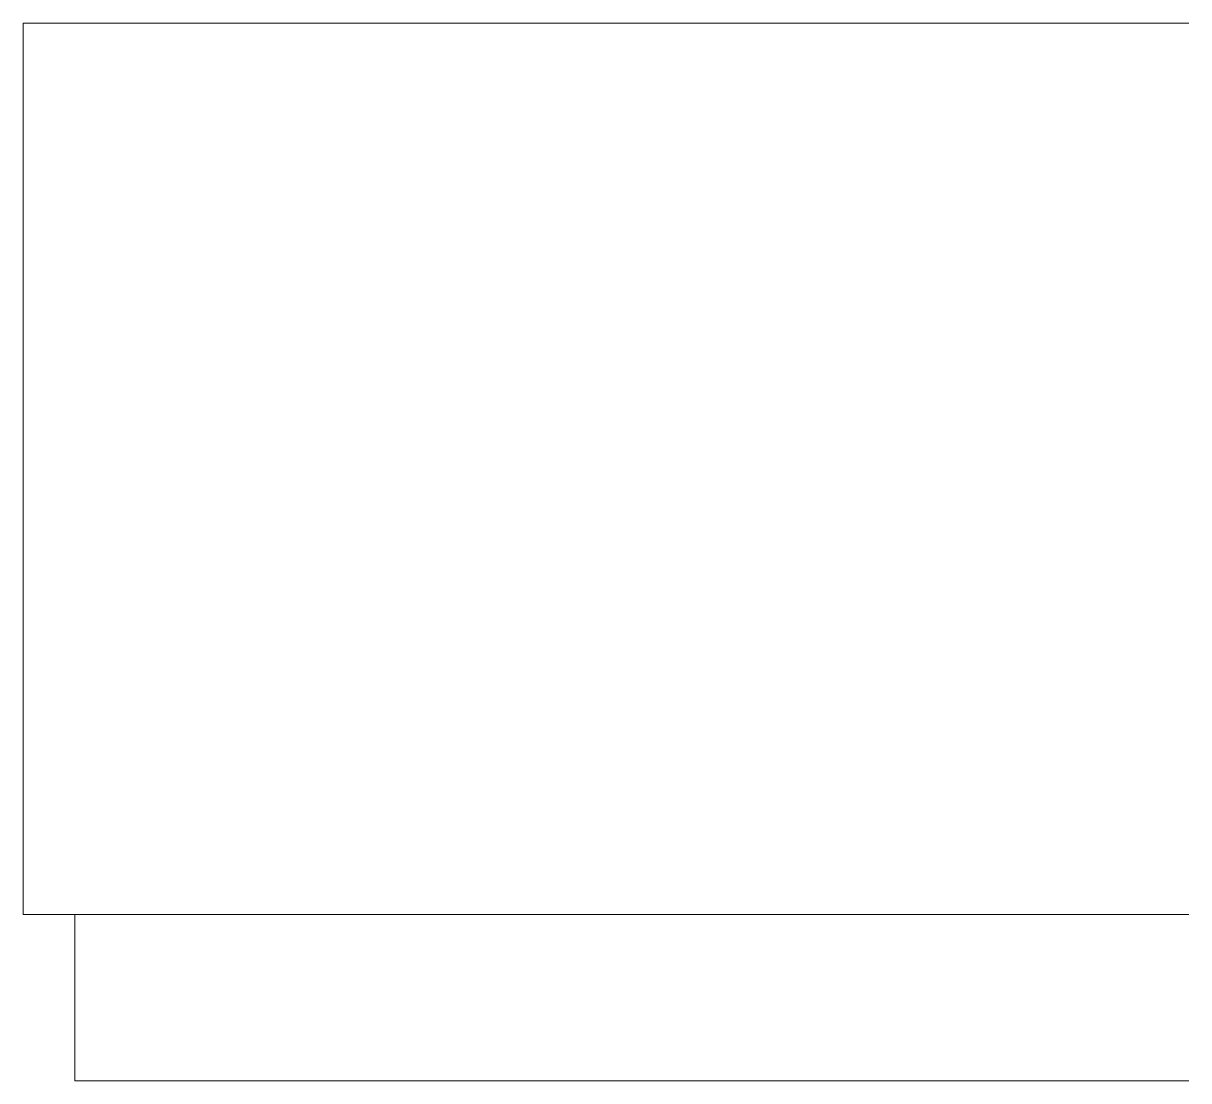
# Model space of a CAD drawing. Header units: metres. Extents: x 0 to 68, y 0 to 61.7.
import ezdxf

# ---------------------------------------------------------------- set-up
doc = ezdxf.new("R2010")
doc.units = ezdxf.units.M
doc.layers.add('A-DETL-GENF', color=92, linetype='Continuous', lineweight=18)

# ---------------------------------------------------------------- blocks, each defined once
blk = doc.blocks.new('21 baksteen metselwerk vert negge - waalformaat - lagenmaat 61_67-2436228-00_0 Basismaterialen')
at = {"layer": 'A-DETL-GENF', "lineweight": 13}
for p, q in [((0, 61.7), (0, 9.7)), ((68, 61.7), (0, 61.7)), ((0, 9.7), (68, 9.7)), ((3, 9.7), (3, 0)), ((3, 0), (68, 0))]:
    blk.add_line(p, q, dxfattribs=at)

msp = doc.modelspace()

# ---------------------------------------------------------------- block references
msp.add_blockref('21 baksteen metselwerk vert negge - waalformaat - lagenmaat 61_67-2436228-00_0 Basismaterialen', (0, 0))

doc.saveas('drawing.dxf')
